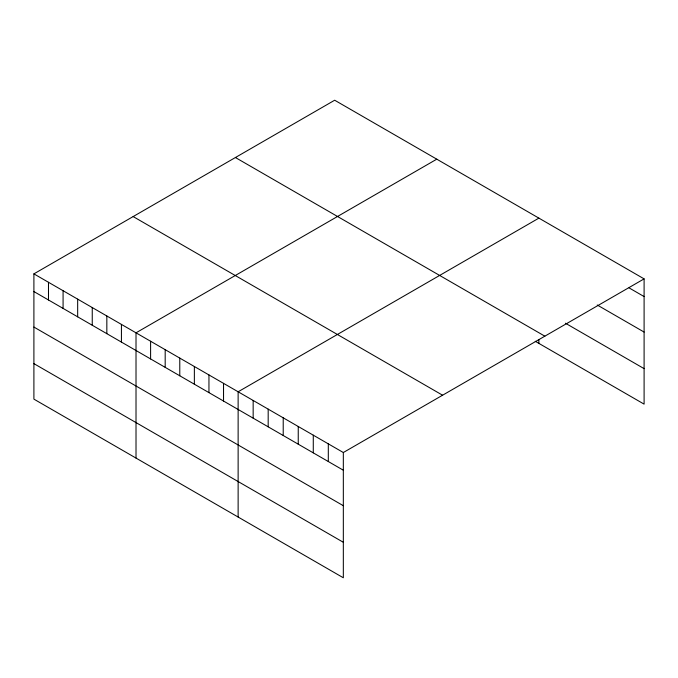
<?xml version="1.0" encoding="UTF-8"?>
<svg xmlns="http://www.w3.org/2000/svg" width="678" height="678" viewBox="0 0 678 678"><rect width="100%" height="100%" fill="white"/><g stroke="black" fill="none" stroke-linecap="round" stroke-linejoin="round"><path stroke-width="1.02" d="M33.9 273.87L343.331 452.523L343.331 577.775L33.9 399.13L33.9 273.87L334.669 100.225L644.1 278.87L644.1 404.13L535.247 341.288M436.776 159.177L136.015 332.822L136.015 458.082M538.891 218.13L238.131 391.782L238.131 517.034M343.331 452.523L644.1 278.87M629.074 287.887L644.1 296.566M597.242 305.007L644.1 332.059M565.418 323.203L644.1 368.637M235.41 157.525L544.849 336.178M133.151 216.57L442.59 395.215M33.9 291.557L343.331 470.21M33.9 327.059L343.331 505.703M33.9 363.628L343.331 542.281M538.891 339.449L538.891 343.39M328.305 443.844L328.305 461.532M313.278 435.166L313.278 452.853M298.244 426.487L298.244 444.175M283.218 417.809L283.218 435.505M268.183 409.131L268.183 426.826M253.157 400.452L253.157 418.148M223.537 383.358L223.537 401.045M208.951 374.934L208.951 392.621M194.366 366.51L194.366 384.206M179.78 358.086L179.78 375.781M165.186 349.67L165.186 367.357M150.601 341.246L150.601 358.933M121.43 324.398L121.43 342.093M106.836 315.982L106.836 333.669M92.25 307.558L92.25 325.245M77.665 299.134L77.665 316.829M63.079 290.709L63.079 308.405M48.485 282.294L48.485 299.981"/></g></svg>
